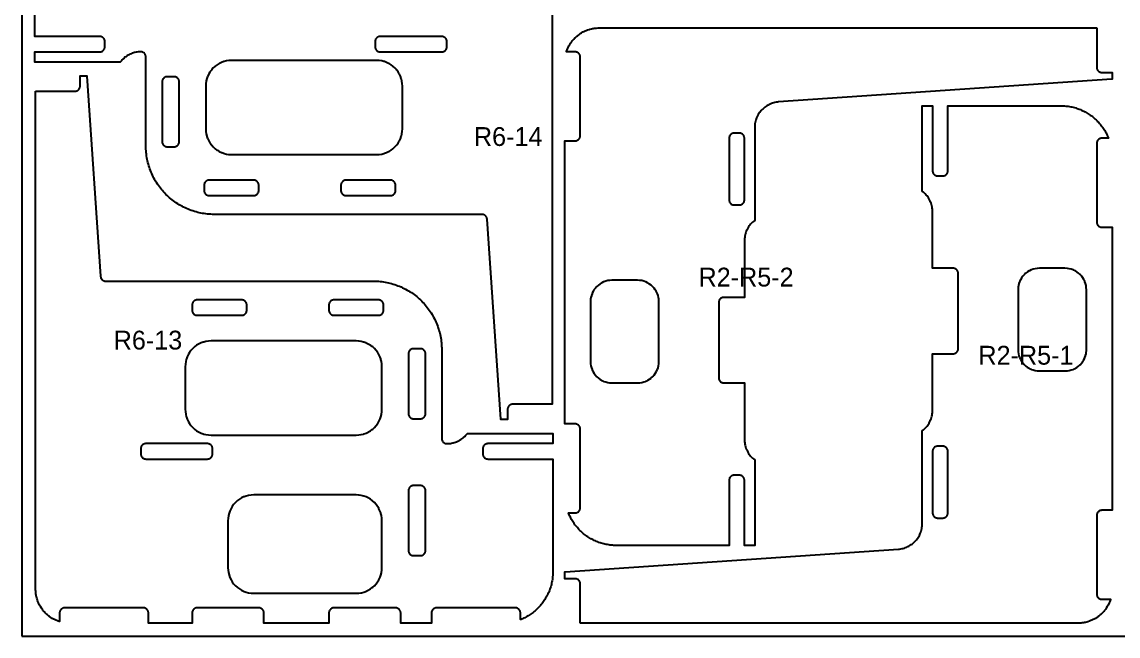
# Model space of a CAD drawing. Header units: millimetres. Extents: x 0 to 59980, y 0 to 1292.
# Drawn here: x 5480 to 6762, y 0 to 718 of the extents above; entities that cross this region are included whole.
import ezdxf

# ---------------------------------------------------------------- set-up
doc = ezdxf.new("R2010")
doc.units = ezdxf.units.MM
for name, color, linetype in [('CUT_IN', 5, 'Continuous'), ('CUT_OUT', 1, 'Continuous'), ('LABEL', 7, 'Continuous'), ('SHEET', 8, 'Continuous')]:
    doc.layers.add(name, color=color, linetype=linetype)

msp = doc.modelspace()

# ---------------------------------------------------------------- linework, layer by layer
at = {"layer": 'CUT_IN'}
for points in [[(5977, 695), (5976.97, 695.59), (5976.94, 695.88), (5976.82, 696.46), (5976.65, 697.02), (5976.42, 697.57), (5976.15, 698.08), (5975.82, 698.57), (5975.64, 698.81), (5975.45, 699.03), (5975.03, 699.45), (5974.81, 699.64), (5974.33, 699.99), (5973.83, 700.29), (5973.3, 700.54), (5972.74, 700.74), (5972.46, 700.82), (5971.88, 700.94), (5971.59, 700.97), (5971, 701), (5899, 701), (5898.41, 700.97), (5898.12, 700.94), (5897.54, 700.82), (5896.98, 700.65), (5896.7, 700.54), (5896.17, 700.29), (5895.92, 700.15), (5895.43, 699.82), (5895.19, 699.64), (5894.97, 699.45), (5894.55, 699.03), (5894.36, 698.81), (5894.01, 698.33), (5893.85, 698.08), (5893.71, 697.83), (5893.46, 697.3), (5893.35, 697.02), (5893.18, 696.46), (5893.06, 695.88), (5893.01, 695.29), (5893, 689), (5893.03, 688.41), (5893.06, 688.12), (5893.18, 687.54), (5893.35, 686.98), (5893.58, 686.43), (5893.85, 685.92), (5894.01, 685.67), (5894.36, 685.19), (5894.55, 684.97), (5894.76, 684.76), (5894.97, 684.55), (5895.19, 684.36), (5895.67, 684.01), (5895.92, 683.85), (5896.43, 683.58), (5896.98, 683.35), (5897.54, 683.18), (5898.12, 683.06), (5898.41, 683.03), (5899, 683), (5971, 683), (5971.59, 683.03), (5971.88, 683.06), (5972.46, 683.18), (5973.02, 683.35), (5973.3, 683.46), (5973.83, 683.71), (5974.33, 684.01), (5974.81, 684.36), (5975.03, 684.55), (5975.45, 684.97), (5975.64, 685.19), (5975.99, 685.67), (5976.15, 685.92), (5976.42, 686.43), (5976.65, 686.98), (5976.82, 687.54), (5976.94, 688.12), (5976.97, 688.41), (5977, 689), (5977, 695)], [(5699.9, 576.59), (5700.23, 576.1), (5701.63, 574.2), (5702.01, 573.75), (5703.79, 571.79), (5705.75, 570.01), (5706.2, 569.63), (5708.1, 568.23), (5708.59, 567.9), (5710.86, 566.55), (5713.25, 565.41), (5713.8, 565.18), (5716.01, 564.39), (5716.58, 564.22), (5719.15, 563.58), (5721.77, 563.19), (5722.35, 563.13), (5725.15, 563), (5894.85, 563), (5897.94, 563.15), (5900.56, 563.53), (5900.85, 563.58), (5903.42, 564.22), (5903.99, 564.39), (5906.48, 565.29), (5908.88, 566.42), (5909.39, 566.69), (5911.66, 568.06), (5913.8, 569.63), (5914.25, 570.01), (5916.21, 571.79), (5917.99, 573.75), (5918.37, 574.2), (5919.94, 576.34), (5921.31, 578.61), (5921.58, 579.12), (5922.71, 581.52), (5923.61, 584.01), (5923.78, 584.58), (5924.42, 587.15), (5924.85, 590.06), (5925, 593.15), (5925, 642.85), (5924.85, 645.94), (5924.47, 648.56), (5924.42, 648.85), (5923.78, 651.42), (5923.61, 651.99), (5922.71, 654.48), (5921.58, 656.88), (5921.31, 657.39), (5919.94, 659.66), (5918.37, 661.8), (5917.99, 662.25), (5916.21, 664.21), (5914.25, 665.99), (5913.8, 666.37), (5911.66, 667.94), (5909.39, 669.31), (5908.88, 669.58), (5906.48, 670.71), (5903.99, 671.61), (5903.42, 671.78), (5900.85, 672.42), (5897.94, 672.85), (5894.85, 673), (5725.15, 673), (5722.06, 672.85), (5719.44, 672.47), (5719.15, 672.42), (5716.58, 671.78), (5716.01, 671.61), (5713.52, 670.71), (5711.12, 669.58), (5710.61, 669.31), (5708.34, 667.94), (5706.2, 666.37), (5705.75, 665.99), (5703.79, 664.21), (5702.01, 662.25), (5701.63, 661.8), (5700.23, 659.9), (5699.9, 659.41), (5698.55, 657.14), (5697.41, 654.75), (5697.18, 654.2), (5696.3, 651.71), (5695.65, 649.14), (5695.53, 648.56), (5695.15, 645.94), (5695, 642.85), (5695, 593.15), (5695.13, 590.35), (5695.19, 589.77), (5695.58, 587.15), (5696.22, 584.58), (5696.39, 584.01), (5697.18, 581.8), (5697.41, 581.25), (5698.55, 578.86), (5699.9, 576.59)], [(5664, 648), (5663.97, 648.59), (5663.94, 648.88), (5663.82, 649.46), (5663.65, 650.02), (5663.42, 650.57), (5663.15, 651.08), (5662.82, 651.57), (5662.64, 651.81), (5662.45, 652.03), (5662.03, 652.45), (5661.81, 652.64), (5661.57, 652.82), (5661.08, 653.15), (5660.57, 653.42), (5660.02, 653.65), (5659.46, 653.82), (5658.88, 653.94), (5658.29, 653.99), (5650, 654), (5649.41, 653.97), (5649.12, 653.94), (5648.54, 653.82), (5647.98, 653.65), (5647.7, 653.54), (5647.17, 653.29), (5646.67, 652.99), (5646.19, 652.64), (5645.97, 652.45), (5645.55, 652.03), (5645.36, 651.81), (5645.01, 651.33), (5644.85, 651.08), (5644.71, 650.83), (5644.46, 650.3), (5644.35, 650.02), (5644.18, 649.46), (5644.06, 648.88), (5644.03, 648.59), (5644, 648), (5644.01, 577.71), (5644.06, 577.12), (5644.18, 576.54), (5644.35, 575.98), (5644.46, 575.7), (5644.71, 575.17), (5644.85, 574.92), (5645.18, 574.43), (5645.36, 574.19), (5645.55, 573.97), (5645.97, 573.55), (5646.19, 573.36), (5646.67, 573.01), (5647.17, 572.71), (5647.7, 572.46), (5647.98, 572.35), (5648.54, 572.18), (5649.12, 572.06), (5649.41, 572.03), (5650, 572), (5658, 572), (5658.59, 572.03), (5658.88, 572.06), (5659.46, 572.18), (5660.02, 572.35), (5660.3, 572.46), (5660.83, 572.71), (5661.33, 573.01), (5661.81, 573.36), (5662.03, 573.55), (5662.45, 573.97), (5662.64, 574.19), (5662.99, 574.67), (5663.15, 574.92), (5663.29, 575.17), (5663.54, 575.7), (5663.65, 575.98), (5663.82, 576.54), (5663.94, 577.12), (5663.97, 577.41), (5664, 578), (5664, 648)], [(6325, 582), (6324.97, 582.59), (6324.94, 582.88), (6324.82, 583.46), (6324.65, 584.02), (6324.42, 584.57), (6324.15, 585.08), (6323.82, 585.57), (6323.64, 585.81), (6323.45, 586.03), (6323.03, 586.45), (6322.81, 586.64), (6322.57, 586.82), (6322.08, 587.15), (6321.57, 587.42), (6321.02, 587.65), (6320.46, 587.82), (6319.88, 587.94), (6319.29, 587.99), (6312.71, 587.99), (6312.12, 587.94), (6311.54, 587.82), (6310.98, 587.65), (6310.7, 587.54), (6310.43, 587.42), (6309.92, 587.15), (6309.43, 586.82), (6309.19, 586.64), (6308.97, 586.45), (6308.55, 586.03), (6308.36, 585.81), (6308.01, 585.33), (6307.85, 585.08), (6307.71, 584.83), (6307.46, 584.3), (6307.35, 584.02), (6307.18, 583.46), (6307.06, 582.88), (6307.03, 582.59), (6307, 582), (6307.01, 509.71), (6307.06, 509.12), (6307.18, 508.54), (6307.35, 507.98), (6307.46, 507.7), (6307.71, 507.17), (6307.85, 506.92), (6308.18, 506.43), (6308.36, 506.19), (6308.55, 505.97), (6308.97, 505.55), (6309.19, 505.36), (6309.67, 505.01), (6310.17, 504.71), (6310.7, 504.46), (6310.98, 504.35), (6311.54, 504.18), (6312.12, 504.06), (6312.41, 504.03), (6313, 504), (6319.29, 504.01), (6319.88, 504.06), (6320.46, 504.18), (6321.02, 504.35), (6321.3, 504.46), (6321.57, 504.58), (6322.08, 504.85), (6322.57, 505.18), (6322.81, 505.36), (6323.03, 505.55), (6323.45, 505.97), (6323.64, 506.19), (6323.99, 506.67), (6324.15, 506.92), (6324.29, 507.17), (6324.54, 507.7), (6324.65, 507.98), (6324.82, 508.54), (6324.94, 509.12), (6324.97, 509.41), (6325, 510), (6325, 582)], [(5751, 515), (5751.59, 515.03), (5751.88, 515.06), (5752.46, 515.18), (5753.02, 515.35), (5753.57, 515.58), (5754.08, 515.85), (5754.57, 516.18), (5754.81, 516.36), (5755.03, 516.55), (5755.45, 516.97), (5755.64, 517.19), (5755.99, 517.67), (5756.29, 518.17), (5756.54, 518.7), (5756.74, 519.26), (5756.82, 519.54), (5756.94, 520.12), (5756.97, 520.41), (5757, 521), (5756.99, 527.29), (5756.94, 527.88), (5756.82, 528.46), (5756.65, 529.02), (5756.54, 529.3), (5756.29, 529.83), (5755.99, 530.33), (5755.64, 530.81), (5755.45, 531.03), (5755.03, 531.45), (5754.81, 531.64), (5754.33, 531.99), (5753.83, 532.29), (5753.3, 532.54), (5753.02, 532.65), (5752.46, 532.82), (5751.88, 532.94), (5751.59, 532.97), (5751, 533), (5699, 533), (5698.41, 532.97), (5698.12, 532.94), (5697.54, 532.82), (5696.98, 532.65), (5696.7, 532.54), (5696.17, 532.29), (5695.92, 532.15), (5695.67, 531.99), (5695.19, 531.64), (5694.97, 531.45), (5694.76, 531.24), (5694.55, 531.03), (5694.36, 530.81), (5694.01, 530.33), (5693.85, 530.08), (5693.71, 529.83), (5693.46, 529.3), (5693.35, 529.02), (5693.18, 528.46), (5693.06, 527.88), (5693.03, 527.59), (5693, 527), (5693, 521), (5693.03, 520.41), (5693.06, 520.12), (5693.18, 519.54), (5693.35, 518.98), (5693.46, 518.7), (5693.71, 518.17), (5694.01, 517.67), (5694.36, 517.19), (5694.55, 516.97), (5694.97, 516.55), (5695.19, 516.36), (5695.67, 516.01), (5696.17, 515.71), (5696.7, 515.46), (5696.98, 515.35), (5697.54, 515.18), (5698.12, 515.06), (5698.41, 515.03), (5699, 515), (5751, 515)], [(5911, 515), (5911.59, 515.03), (5911.88, 515.06), (5912.46, 515.18), (5913.02, 515.35), (5913.57, 515.58), (5914.08, 515.85), (5914.57, 516.18), (5914.81, 516.36), (5915.03, 516.55), (5915.45, 516.97), (5915.64, 517.19), (5915.99, 517.67), (5916.29, 518.17), (5916.54, 518.7), (5916.74, 519.26), (5916.82, 519.54), (5916.94, 520.12), (5916.97, 520.41), (5917, 521), (5916.99, 527.29), (5916.94, 527.88), (5916.82, 528.46), (5916.65, 529.02), (5916.54, 529.3), (5916.29, 529.83), (5915.99, 530.33), (5915.64, 530.81), (5915.45, 531.03), (5915.03, 531.45), (5914.81, 531.64), (5914.33, 531.99), (5913.83, 532.29), (5913.3, 532.54), (5913.02, 532.65), (5912.46, 532.82), (5911.88, 532.94), (5911.59, 532.97), (5911, 533), (5859, 533), (5858.41, 532.97), (5858.12, 532.94), (5857.54, 532.82), (5856.98, 532.65), (5856.7, 532.54), (5856.17, 532.29), (5855.92, 532.15), (5855.67, 531.99), (5855.19, 531.64), (5854.97, 531.45), (5854.76, 531.24), (5854.55, 531.03), (5854.36, 530.81), (5854.01, 530.33), (5853.85, 530.08), (5853.71, 529.83), (5853.46, 529.3), (5853.35, 529.02), (5853.18, 528.46), (5853.06, 527.88), (5853.03, 527.59), (5853, 527), (5853, 521), (5853.03, 520.41), (5853.06, 520.12), (5853.18, 519.54), (5853.35, 518.98), (5853.46, 518.7), (5853.71, 518.17), (5854.01, 517.67), (5854.36, 517.19), (5854.55, 516.97), (5854.97, 516.55), (5855.19, 516.36), (5855.67, 516.01), (5856.17, 515.71), (5856.7, 515.46), (5856.98, 515.35), (5857.54, 515.18), (5858.12, 515.06), (5858.41, 515.03), (5859, 515), (5911, 515)], [(6658.48, 427.17), (6657.96, 426.9), (6656.11, 425.78), (6654.14, 424.32), (6653.92, 424.13), (6652.54, 422.88), (6652.33, 422.67), (6652.12, 422.46), (6650.87, 421.08), (6650.68, 420.86), (6649.22, 418.89), (6648.1, 417.04), (6647.96, 416.78), (6647.03, 414.83), (6646.8, 414.29), (6646.08, 412.26), (6646, 411.97), (6645.49, 409.88), (6645.16, 407.74), (6645.11, 407.16), (6645, 404.85), (6645, 335.15), (6645.13, 332.55), (6645.16, 332.26), (6645.49, 330.12), (6646.08, 327.74), (6646.8, 325.71), (6647.03, 325.17), (6647.83, 323.48), (6648.1, 322.96), (6649.22, 321.11), (6650.5, 319.38), (6650.68, 319.14), (6650.87, 318.92), (6652.12, 317.54), (6652.54, 317.12), (6654.14, 315.68), (6655.87, 314.39), (6656.36, 314.06), (6657.96, 313.1), (6658.22, 312.96), (6660.17, 312.03), (6660.71, 311.8), (6662.74, 311.08), (6665.12, 310.49), (6667.26, 310.16), (6667.55, 310.13), (6670.15, 310), (6700.15, 310.01), (6702.45, 310.13), (6702.74, 310.16), (6704.88, 310.49), (6707.26, 311.08), (6709.29, 311.8), (6709.83, 312.03), (6711.78, 312.96), (6712.04, 313.1), (6713.64, 314.06), (6714.13, 314.39), (6715.86, 315.68), (6717.46, 317.12), (6717.88, 317.54), (6719.32, 319.14), (6720.61, 320.87), (6720.94, 321.36), (6721.9, 322.96), (6722.04, 323.22), (6722.97, 325.17), (6723.2, 325.71), (6723.92, 327.74), (6724, 328.03), (6724.51, 330.12), (6724.84, 332.26), (6724.89, 332.84), (6725, 335.15), (6725, 404.85), (6724.87, 407.45), (6724.84, 407.74), (6724.51, 409.88), (6723.92, 412.26), (6723.2, 414.29), (6722.97, 414.83), (6722.17, 416.52), (6721.9, 417.04), (6720.78, 418.89), (6719.5, 420.62), (6719.32, 420.86), (6719.13, 421.08), (6717.88, 422.46), (6717.46, 422.88), (6715.86, 424.32), (6714.13, 425.61), (6713.64, 425.94), (6712.04, 426.9), (6711.78, 427.04), (6709.83, 427.97), (6709.29, 428.2), (6707.26, 428.92), (6704.88, 429.51), (6702.74, 429.84), (6702.45, 429.87), (6699.85, 430), (6670.15, 430), (6667.84, 429.89), (6667.26, 429.84), (6665.12, 429.51), (6662.74, 428.92), (6660.71, 428.2), (6660.44, 428.09), (6658.48, 427.17)], [(6211.52, 298.83), (6212.04, 299.1), (6213.89, 300.22), (6215.86, 301.68), (6216.08, 301.87), (6217.46, 303.12), (6217.67, 303.33), (6217.88, 303.54), (6219.13, 304.92), (6219.32, 305.14), (6220.78, 307.11), (6221.9, 308.96), (6222.04, 309.22), (6222.97, 311.17), (6223.2, 311.71), (6223.92, 313.74), (6224, 314.03), (6224.51, 316.12), (6224.84, 318.26), (6224.89, 318.84), (6225, 321.15), (6225, 390.85), (6224.87, 393.45), (6224.84, 393.74), (6224.51, 395.88), (6223.92, 398.26), (6223.2, 400.29), (6222.97, 400.83), (6222.17, 402.52), (6221.9, 403.04), (6220.78, 404.89), (6219.5, 406.62), (6219.32, 406.86), (6219.13, 407.08), (6217.88, 408.46), (6217.46, 408.88), (6215.86, 410.32), (6214.13, 411.61), (6213.64, 411.94), (6212.04, 412.9), (6211.78, 413.04), (6209.83, 413.97), (6209.29, 414.2), (6207.26, 414.92), (6204.88, 415.51), (6202.74, 415.84), (6202.45, 415.87), (6199.85, 416), (6169.85, 415.99), (6167.55, 415.87), (6167.26, 415.84), (6165.12, 415.51), (6162.74, 414.92), (6160.71, 414.2), (6160.17, 413.97), (6158.22, 413.04), (6157.96, 412.9), (6156.36, 411.94), (6155.87, 411.61), (6154.14, 410.32), (6152.54, 408.88), (6152.12, 408.46), (6150.68, 406.86), (6149.39, 405.13), (6149.06, 404.64), (6148.1, 403.04), (6147.96, 402.78), (6147.03, 400.83), (6146.8, 400.29), (6146.08, 398.26), (6146, 397.97), (6145.49, 395.88), (6145.16, 393.74), (6145.11, 393.16), (6145, 390.85), (6145, 321.15), (6145.13, 318.55), (6145.16, 318.26), (6145.49, 316.12), (6146.08, 313.74), (6146.8, 311.71), (6147.03, 311.17), (6147.83, 309.48), (6148.1, 308.96), (6149.22, 307.11), (6150.5, 305.38), (6150.68, 305.14), (6150.87, 304.92), (6152.12, 303.54), (6152.54, 303.12), (6154.14, 301.68), (6155.87, 300.39), (6156.36, 300.06), (6157.96, 299.1), (6158.22, 298.96), (6160.17, 298.03), (6160.71, 297.8), (6162.74, 297.08), (6165.12, 296.49), (6167.26, 296.16), (6167.55, 296.13), (6170.15, 296), (6199.85, 296), (6202.16, 296.11), (6202.74, 296.16), (6204.88, 296.49), (6207.26, 297.08), (6209.29, 297.8), (6209.56, 297.91), (6211.52, 298.83)], [(5685, 393), (5684.41, 392.97), (5684.12, 392.94), (5683.54, 392.82), (5682.98, 392.65), (5682.43, 392.42), (5681.92, 392.15), (5681.43, 391.82), (5681.19, 391.64), (5680.97, 391.45), (5680.55, 391.03), (5680.36, 390.81), (5680.01, 390.33), (5679.71, 389.83), (5679.46, 389.3), (5679.26, 388.74), (5679.18, 388.46), (5679.06, 387.88), (5679.03, 387.59), (5679, 387), (5679.01, 380.71), (5679.06, 380.12), (5679.18, 379.54), (5679.35, 378.98), (5679.46, 378.7), (5679.71, 378.17), (5680.01, 377.67), (5680.36, 377.19), (5680.55, 376.97), (5680.97, 376.55), (5681.19, 376.36), (5681.67, 376.01), (5682.17, 375.71), (5682.7, 375.46), (5682.98, 375.35), (5683.54, 375.18), (5684.12, 375.06), (5684.41, 375.03), (5685, 375), (5737, 375), (5737.59, 375.03), (5737.88, 375.06), (5738.46, 375.18), (5739.02, 375.35), (5739.3, 375.46), (5739.83, 375.71), (5740.08, 375.85), (5740.33, 376.01), (5740.81, 376.36), (5741.03, 376.55), (5741.24, 376.76), (5741.45, 376.97), (5741.64, 377.19), (5741.99, 377.67), (5742.15, 377.92), (5742.29, 378.17), (5742.54, 378.7), (5742.65, 378.98), (5742.82, 379.54), (5742.94, 380.12), (5742.97, 380.41), (5743, 381), (5743, 387), (5742.97, 387.59), (5742.94, 387.88), (5742.82, 388.46), (5742.65, 389.02), (5742.54, 389.3), (5742.29, 389.83), (5741.99, 390.33), (5741.64, 390.81), (5741.45, 391.03), (5741.03, 391.45), (5740.81, 391.64), (5740.33, 391.99), (5739.83, 392.29), (5739.3, 392.54), (5739.02, 392.65), (5738.46, 392.82), (5737.88, 392.94), (5737.59, 392.97), (5737, 393), (5685, 393)], [(5845, 393), (5844.41, 392.97), (5844.12, 392.94), (5843.54, 392.82), (5842.98, 392.65), (5842.43, 392.42), (5841.92, 392.15), (5841.43, 391.82), (5841.19, 391.64), (5840.97, 391.45), (5840.55, 391.03), (5840.36, 390.81), (5840.01, 390.33), (5839.71, 389.83), (5839.46, 389.3), (5839.26, 388.74), (5839.18, 388.46), (5839.06, 387.88), (5839.03, 387.59), (5839, 387), (5839.01, 380.71), (5839.06, 380.12), (5839.18, 379.54), (5839.35, 378.98), (5839.46, 378.7), (5839.71, 378.17), (5840.01, 377.67), (5840.36, 377.19), (5840.55, 376.97), (5840.97, 376.55), (5841.19, 376.36), (5841.67, 376.01), (5842.17, 375.71), (5842.7, 375.46), (5842.98, 375.35), (5843.54, 375.18), (5844.12, 375.06), (5844.41, 375.03), (5845, 375), (5897, 375), (5897.59, 375.03), (5897.88, 375.06), (5898.46, 375.18), (5899.02, 375.35), (5899.3, 375.46), (5899.83, 375.71), (5900.08, 375.85), (5900.33, 376.01), (5900.81, 376.36), (5901.03, 376.55), (5901.24, 376.76), (5901.45, 376.97), (5901.64, 377.19), (5901.99, 377.67), (5902.15, 377.92), (5902.29, 378.17), (5902.54, 378.7), (5902.65, 378.98), (5902.82, 379.54), (5902.94, 380.12), (5902.97, 380.41), (5903, 381), (5903, 387), (5902.97, 387.59), (5902.94, 387.88), (5902.82, 388.46), (5902.65, 389.02), (5902.54, 389.3), (5902.29, 389.83), (5901.99, 390.33), (5901.64, 390.81), (5901.45, 391.03), (5901.03, 391.45), (5900.81, 391.64), (5900.33, 391.99), (5899.83, 392.29), (5899.3, 392.54), (5899.02, 392.65), (5898.46, 392.82), (5897.88, 392.94), (5897.59, 392.97), (5897, 393), (5845, 393)], [(5896.1, 331.41), (5895.77, 331.9), (5894.37, 333.8), (5893.99, 334.25), (5892.21, 336.21), (5890.25, 337.99), (5889.8, 338.37), (5887.9, 339.77), (5887.41, 340.1), (5885.14, 341.45), (5882.75, 342.59), (5882.2, 342.82), (5879.99, 343.61), (5879.42, 343.78), (5876.85, 344.42), (5874.23, 344.81), (5873.65, 344.87), (5870.85, 345), (5701.15, 345), (5698.06, 344.85), (5695.44, 344.47), (5695.15, 344.42), (5692.58, 343.78), (5692.01, 343.61), (5689.52, 342.71), (5687.12, 341.58), (5686.61, 341.31), (5684.34, 339.94), (5682.2, 338.37), (5681.75, 337.99), (5679.79, 336.21), (5678.01, 334.25), (5677.63, 333.8), (5676.06, 331.66), (5674.69, 329.39), (5674.42, 328.88), (5673.29, 326.48), (5672.39, 323.99), (5672.22, 323.42), (5671.58, 320.85), (5671.15, 317.94), (5671, 314.85), (5671, 265.15), (5671.15, 262.06), (5671.53, 259.44), (5671.58, 259.15), (5672.22, 256.58), (5672.39, 256.01), (5673.29, 253.52), (5674.42, 251.12), (5674.69, 250.61), (5676.06, 248.34), (5677.63, 246.2), (5678.01, 245.75), (5679.79, 243.79), (5681.75, 242.01), (5682.2, 241.63), (5684.34, 240.06), (5686.61, 238.69), (5687.12, 238.42), (5689.52, 237.29), (5692.01, 236.39), (5692.58, 236.22), (5695.15, 235.58), (5698.06, 235.15), (5701.15, 235), (5870.85, 235), (5873.94, 235.15), (5876.56, 235.53), (5876.85, 235.58), (5879.42, 236.22), (5879.99, 236.39), (5882.48, 237.29), (5884.88, 238.42), (5885.39, 238.69), (5887.66, 240.06), (5889.8, 241.63), (5890.25, 242.01), (5892.21, 243.79), (5893.99, 245.75), (5894.37, 246.2), (5895.77, 248.1), (5896.1, 248.59), (5897.45, 250.86), (5898.59, 253.25), (5898.82, 253.8), (5899.7, 256.29), (5900.35, 258.86), (5900.47, 259.44), (5900.85, 262.06), (5901, 265.15), (5901, 314.85), (5900.87, 317.65), (5900.81, 318.23), (5900.42, 320.85), (5899.78, 323.42), (5899.61, 323.99), (5898.82, 326.2), (5898.59, 326.75), (5897.45, 329.14), (5896.1, 331.41)], [(5932, 260), (5932.03, 259.41), (5932.06, 259.12), (5932.18, 258.54), (5932.35, 257.98), (5932.58, 257.43), (5932.85, 256.92), (5933.18, 256.43), (5933.36, 256.19), (5933.55, 255.97), (5933.97, 255.55), (5934.19, 255.36), (5934.43, 255.18), (5934.92, 254.85), (5935.43, 254.58), (5935.98, 254.35), (5936.54, 254.18), (5937.12, 254.06), (5937.71, 254.01), (5946, 254), (5946.59, 254.03), (5946.88, 254.06), (5947.46, 254.18), (5948.02, 254.35), (5948.3, 254.46), (5948.83, 254.71), (5949.33, 255.01), (5949.81, 255.36), (5950.03, 255.55), (5950.45, 255.97), (5950.64, 256.19), (5950.99, 256.67), (5951.15, 256.92), (5951.29, 257.17), (5951.54, 257.7), (5951.65, 257.98), (5951.82, 258.54), (5951.94, 259.12), (5951.97, 259.41), (5952, 260), (5951.99, 330.29), (5951.94, 330.88), (5951.82, 331.46), (5951.65, 332.02), (5951.54, 332.3), (5951.29, 332.83), (5951.15, 333.08), (5950.82, 333.57), (5950.64, 333.81), (5950.45, 334.03), (5950.03, 334.45), (5949.81, 334.64), (5949.33, 334.99), (5948.83, 335.29), (5948.3, 335.54), (5948.02, 335.65), (5947.46, 335.82), (5946.88, 335.94), (5946.59, 335.97), (5946, 336), (5938, 336), (5937.41, 335.97), (5937.12, 335.94), (5936.54, 335.82), (5935.98, 335.65), (5935.7, 335.54), (5935.17, 335.29), (5934.67, 334.99), (5934.19, 334.64), (5933.97, 334.45), (5933.55, 334.03), (5933.36, 333.81), (5933.01, 333.33), (5932.85, 333.08), (5932.71, 332.83), (5932.46, 332.3), (5932.35, 332.02), (5932.18, 331.46), (5932.06, 330.88), (5932.03, 330.59), (5932, 330), (5932, 260)], [(5619, 213), (5619.03, 212.41), (5619.06, 212.12), (5619.18, 211.54), (5619.35, 210.98), (5619.58, 210.43), (5619.85, 209.92), (5620.18, 209.43), (5620.36, 209.19), (5620.55, 208.97), (5620.97, 208.55), (5621.19, 208.36), (5621.67, 208.01), (5622.17, 207.71), (5622.7, 207.46), (5623.26, 207.26), (5623.54, 207.18), (5624.12, 207.06), (5624.41, 207.03), (5625, 207), (5697, 207), (5697.59, 207.03), (5697.88, 207.06), (5698.46, 207.18), (5699.02, 207.35), (5699.3, 207.46), (5699.83, 207.71), (5700.08, 207.85), (5700.57, 208.18), (5700.81, 208.36), (5701.03, 208.55), (5701.45, 208.97), (5701.64, 209.19), (5701.99, 209.67), (5702.15, 209.92), (5702.29, 210.17), (5702.54, 210.7), (5702.65, 210.98), (5702.82, 211.54), (5702.94, 212.12), (5702.99, 212.71), (5703, 219), (5702.97, 219.59), (5702.94, 219.88), (5702.82, 220.46), (5702.65, 221.02), (5702.42, 221.57), (5702.15, 222.08), (5701.99, 222.33), (5701.64, 222.81), (5701.45, 223.03), (5701.24, 223.24), (5701.03, 223.45), (5700.81, 223.64), (5700.33, 223.99), (5700.08, 224.15), (5699.57, 224.42), (5699.02, 224.65), (5698.46, 224.82), (5697.88, 224.94), (5697.59, 224.97), (5697, 225), (5625, 225), (5624.41, 224.97), (5624.12, 224.94), (5623.54, 224.82), (5622.98, 224.65), (5622.7, 224.54), (5622.17, 224.29), (5621.67, 223.99), (5621.19, 223.64), (5620.97, 223.45), (5620.55, 223.03), (5620.36, 222.81), (5620.01, 222.33), (5619.85, 222.08), (5619.58, 221.57), (5619.35, 221.02), (5619.18, 220.46), (5619.06, 219.88), (5619.03, 219.59), (5619, 219), (5619, 213)], [(6545, 144), (6545.03, 143.41), (6545.06, 143.12), (6545.18, 142.54), (6545.35, 141.98), (6545.58, 141.43), (6545.85, 140.92), (6546.18, 140.43), (6546.36, 140.19), (6546.55, 139.97), (6546.97, 139.55), (6547.19, 139.36), (6547.43, 139.18), (6547.92, 138.85), (6548.43, 138.58), (6548.98, 138.35), (6549.54, 138.18), (6550.12, 138.06), (6550.71, 138.01), (6557.29, 138.01), (6557.88, 138.06), (6558.46, 138.18), (6559.02, 138.35), (6559.3, 138.46), (6559.57, 138.58), (6560.08, 138.85), (6560.57, 139.18), (6560.81, 139.36), (6561.03, 139.55), (6561.45, 139.97), (6561.64, 140.19), (6561.99, 140.67), (6562.15, 140.92), (6562.29, 141.17), (6562.54, 141.7), (6562.65, 141.98), (6562.82, 142.54), (6562.94, 143.12), (6562.97, 143.41), (6563, 144), (6562.99, 216.29), (6562.94, 216.88), (6562.82, 217.46), (6562.65, 218.02), (6562.54, 218.3), (6562.29, 218.83), (6562.15, 219.08), (6561.82, 219.57), (6561.64, 219.81), (6561.45, 220.03), (6561.03, 220.45), (6560.81, 220.64), (6560.33, 220.99), (6559.83, 221.29), (6559.3, 221.54), (6559.02, 221.65), (6558.46, 221.82), (6557.88, 221.94), (6557.59, 221.97), (6557, 222), (6550.71, 221.99), (6550.12, 221.94), (6549.54, 221.82), (6548.98, 221.65), (6548.7, 221.54), (6548.43, 221.42), (6547.92, 221.15), (6547.43, 220.82), (6547.19, 220.64), (6546.97, 220.45), (6546.55, 220.03), (6546.36, 219.81), (6546.01, 219.33), (6545.85, 219.08), (6545.71, 218.83), (6545.46, 218.3), (6545.35, 218.02), (6545.18, 217.46), (6545.06, 216.88), (6545.03, 216.59), (6545, 216), (6545, 144)], [(5938, 176), (5937.41, 175.97), (5937.12, 175.94), (5936.54, 175.82), (5935.98, 175.65), (5935.43, 175.42), (5934.92, 175.15), (5934.43, 174.82), (5934.19, 174.64), (5933.97, 174.45), (5933.55, 174.03), (5933.36, 173.81), (5933.01, 173.33), (5932.71, 172.83), (5932.46, 172.3), (5932.26, 171.74), (5932.18, 171.46), (5932.06, 170.88), (5932.03, 170.59), (5932, 170), (5932, 100), (5932.03, 99.41), (5932.06, 99.12), (5932.18, 98.54), (5932.35, 97.98), (5932.46, 97.7), (5932.71, 97.17), (5932.85, 96.92), (5933.01, 96.67), (5933.36, 96.19), (5933.55, 95.97), (5933.97, 95.55), (5934.19, 95.36), (5934.67, 95.01), (5935.17, 94.71), (5935.7, 94.46), (5935.98, 94.35), (5936.54, 94.18), (5937.12, 94.06), (5937.41, 94.03), (5938, 94), (5946, 94), (5946.59, 94.03), (5946.88, 94.06), (5947.46, 94.18), (5948.02, 94.35), (5948.3, 94.46), (5948.83, 94.71), (5949.33, 95.01), (5949.81, 95.36), (5950.03, 95.55), (5950.45, 95.97), (5950.64, 96.19), (5950.82, 96.43), (5951.15, 96.92), (5951.29, 97.17), (5951.54, 97.7), (5951.65, 97.98), (5951.82, 98.54), (5951.94, 99.12), (5951.99, 99.71), (5952, 170), (5951.97, 170.59), (5951.94, 170.88), (5951.82, 171.46), (5951.65, 172.02), (5951.54, 172.3), (5951.29, 172.83), (5951.15, 173.08), (5950.99, 173.33), (5950.64, 173.81), (5950.45, 174.03), (5950.03, 174.45), (5949.81, 174.64), (5949.33, 174.99), (5948.83, 175.29), (5948.3, 175.54), (5948.02, 175.65), (5947.46, 175.82), (5946.88, 175.94), (5946.29, 175.99), (5938, 176)], [(5894.37, 153.8), (5893.99, 154.25), (5892.21, 156.21), (5890.03, 158.18), (5889.8, 158.37), (5887.66, 159.94), (5885.14, 161.45), (5882.48, 162.71), (5879.71, 163.7), (5876.85, 164.42), (5874.23, 164.81), (5873.65, 164.87), (5870.85, 165), (5751.15, 165), (5748.06, 164.85), (5745.44, 164.47), (5744.86, 164.35), (5742.29, 163.7), (5739.8, 162.82), (5739.25, 162.59), (5736.86, 161.45), (5734.34, 159.94), (5732.2, 158.37), (5731.75, 157.99), (5729.79, 156.21), (5728.01, 154.25), (5727.63, 153.8), (5726.06, 151.66), (5724.55, 149.14), (5723.41, 146.75), (5723.18, 146.2), (5722.3, 143.71), (5721.65, 141.14), (5721.53, 140.56), (5721.15, 137.94), (5721, 134.85), (5721.01, 79.85), (5721.15, 77.06), (5721.53, 74.44), (5721.58, 74.15), (5722.22, 71.58), (5722.39, 71.01), (5723.29, 68.52), (5724.55, 65.86), (5726.06, 63.34), (5727.63, 61.2), (5728.01, 60.75), (5729.79, 58.79), (5731.75, 57.01), (5732.2, 56.63), (5734.34, 55.06), (5736.86, 53.55), (5739.25, 52.41), (5739.8, 52.18), (5742.29, 51.3), (5744.86, 50.65), (5745.44, 50.53), (5748.06, 50.15), (5751.15, 50), (5870.85, 50), (5873.94, 50.15), (5876.56, 50.53), (5877.14, 50.65), (5879.71, 51.3), (5882.2, 52.18), (5882.75, 52.41), (5885.14, 53.55), (5887.66, 55.06), (5889.8, 56.63), (5890.25, 57.01), (5892.21, 58.79), (5893.99, 60.75), (5894.37, 61.2), (5895.94, 63.34), (5897.45, 65.86), (5898.59, 68.25), (5898.82, 68.8), (5899.7, 71.29), (5900.35, 73.86), (5900.47, 74.44), (5900.85, 77.06), (5901, 80.15), (5901, 134.85), (5900.85, 137.94), (5900.42, 140.85), (5899.78, 143.42), (5899.61, 143.99), (5898.71, 146.48), (5897.58, 148.88), (5897.31, 149.39), (5895.94, 151.66), (5894.37, 153.8)]]:
    msp.add_lwpolyline(points, close=True, dxfattribs=at)
at = {"layer": 'CUT_OUT'}
msp.add_lwpolyline([(6099.99, 854.02), (6100, 271), (6100, 271), (6054, 271), (6053.41, 270.97), (6053.12, 270.94), (6052.54, 270.82), (6052.26, 270.74), (6051.7, 270.54), (6051.43, 270.42), (6050.92, 270.15), (6050.67, 269.99), (6050.19, 269.64), (6049.97, 269.45), (6049.55, 269.03), (6049.36, 268.81), (6049.01, 268.33), (6048.71, 267.83), (6048.58, 267.57), (6048.35, 267.02), (6048.18, 266.46), (6048.06, 265.88), (6048.03, 265.59), (6048, 265), (6048, 253), (6040.01, 253.01), (6039.97, 253.4), (6024.02, 487.41), (6023.95, 487.99), (6023.83, 488.55), (6023.65, 489.11), (6023.54, 489.38), (6023.42, 489.64), (6023.14, 490.15), (6022.81, 490.63), (6022.44, 491.08), (6021.8, 491.67), (6021.57, 491.85), (6021.33, 492.01), (6021.08, 492.17), (6020.57, 492.44), (6020.03, 492.66), (6019.75, 492.75), (6019.19, 492.89), (6018.9, 492.94), (6018.03, 493), (5704.98, 493), (5703.07, 493.02), (5701.04, 493.1), (5699.15, 493.21), (5697.2, 493.38), (5695.24, 493.6), (5693.3, 493.86), (5691.29, 494.18), (5689.36, 494.54), (5687.44, 494.95), (5685.6, 495.39), (5683.7, 495.89), (5681.81, 496.43), (5679.87, 497.05), (5678.08, 497.66), (5676.17, 498.37), (5674.35, 499.1), (5672.61, 499.85), (5670.76, 500.7), (5669, 501.56), (5667.26, 502.46), (5665.54, 503.41), (5663.9, 504.36), (5662.23, 505.39), (5660.52, 506.5), (5658.91, 507.61), (5657.37, 508.72), (5655.81, 509.91), (5654.22, 511.18), (5652.77, 512.4), (5651.3, 513.7), (5649.86, 515.04), (5648.46, 516.41), (5647.04, 517.86), (5645.7, 519.3), (5644.4, 520.77), (5643.18, 522.22), (5641.91, 523.81), (5640.72, 525.37), (5639.61, 526.91), (5638.5, 528.52), (5637.39, 530.23), (5636.36, 531.9), (5635.41, 533.54), (5634.46, 535.26), (5633.56, 537), (5632.7, 538.76), (5631.85, 540.61), (5631.1, 542.35), (5630.37, 544.17), (5629.66, 546.08), (5629.05, 547.87), (5628.43, 549.81), (5627.89, 551.7), (5627.39, 553.6), (5626.95, 555.44), (5626.54, 557.36), (5626.18, 559.29), (5625.86, 561.3), (5625.6, 563.24), (5625.38, 565.2), (5625.21, 567.15), (5625.1, 569.04), (5625.02, 571.07), (5625, 572.98), (5625, 677), (5624.97, 677.6), (5624.88, 678.19), (5624.73, 678.77), (5624.53, 679.33), (5624.27, 679.87), (5623.96, 680.38), (5623.6, 680.85), (5623.4, 681.08), (5623.19, 681.29), (5622.74, 681.69), (5622.51, 681.87), (5622.26, 682.04), (5621.74, 682.34), (5621.47, 682.47), (5620.92, 682.68), (5620.34, 682.85), (5620.05, 682.91), (5619.75, 682.95), (5619.16, 683), (5617.42, 682.96), (5615.99, 682.85), (5614.57, 682.67), (5613.44, 682.48), (5612.03, 682.18), (5611.76, 682.11), (5610.37, 681.73), (5609.01, 681.29), (5607.67, 680.78), (5606.36, 680.2), (5605.07, 679.57), (5604.07, 679.02), (5602.84, 678.27), (5602.6, 678.12), (5601.42, 677.31), (5600.5, 676.62), (5599.39, 675.71), (5598.12, 674.55), (5597.12, 673.52), (5596.35, 672.67), (5594.99, 671.01), (5495.01, 671.01), (5495, 683), (5571.29, 683.01), (5571.88, 683.06), (5572.46, 683.18), (5573.02, 683.35), (5573.3, 683.46), (5573.57, 683.58), (5574.08, 683.85), (5574.57, 684.18), (5574.81, 684.36), (5575.03, 684.55), (5575.45, 684.97), (5575.64, 685.19), (5575.99, 685.67), (5576.29, 686.17), (5576.54, 686.7), (5576.74, 687.26), (5576.82, 687.54), (5576.94, 688.12), (5576.97, 688.41), (5577, 689), (5576.99, 695.29), (5576.94, 695.88), (5576.82, 696.46), (5576.65, 697.02), (5576.54, 697.3), (5576.42, 697.57), (5576.15, 698.08), (5575.82, 698.57), (5575.64, 698.81), (5575.45, 699.03), (5575.03, 699.45), (5574.81, 699.64), (5574.33, 699.99), (5574.08, 700.15), (5573.83, 700.29), (5573.3, 700.54), (5573.02, 700.65), (5572.46, 700.82), (5571.88, 700.94), (5571.59, 700.97), (5571, 701), (5495, 701), (5495, 833.02)], dxfattribs=at)
for points in [[(6737, 711), (6737, 665), (6737.03, 664.41), (6737.06, 664.12), (6737.18, 663.54), (6737.26, 663.26), (6737.46, 662.7), (6737.58, 662.43), (6737.85, 661.92), (6738.01, 661.67), (6738.36, 661.19), (6738.55, 660.97), (6738.97, 660.55), (6739.19, 660.36), (6739.67, 660.01), (6740.17, 659.71), (6740.43, 659.58), (6740.98, 659.35), (6741.54, 659.18), (6742.12, 659.06), (6742.41, 659.03), (6743, 659), (6755, 659), (6754.99, 651.01), (6754.6, 650.97), (6364.89, 624.4), (6363.66, 624.29), (6362.22, 624.09), (6360.5, 623.76), (6359.37, 623.49), (6357.97, 623.08), (6356.6, 622.61), (6354.98, 621.96), (6353.92, 621.47), (6352.63, 620.81), (6351.37, 620.08), (6349.91, 619.13), (6348.97, 618.45), (6347.6, 617.36), (6346.73, 616.59), (6345.68, 615.58), (6344.49, 614.31), (6343.74, 613.42), (6342.85, 612.27), (6342.68, 612.03), (6341.86, 610.84), (6341.09, 609.6), (6340.39, 608.33), (6339.87, 607.28), (6339.29, 605.95), (6338.76, 604.6), (6338.22, 602.94), (6337.92, 601.82), (6337.59, 600.4), (6337.34, 598.97), (6337.13, 597.23), (6337.03, 595.78), (6337, 594.55), (6336.99, 486.01), (6335.55, 484.84), (6334.48, 483.88), (6333.45, 482.88), (6332.29, 481.61), (6331.38, 480.5), (6330.69, 479.58), (6329.88, 478.4), (6328.98, 476.93), (6328.43, 475.93), (6327.68, 474.38), (6327.22, 473.33), (6326.71, 471.99), (6326.27, 470.63), (6325.82, 468.97), (6325.52, 467.56), (6325.29, 466.15), (6325.15, 465.01), (6325.04, 463.58), (6325, 462.08), (6325, 396), (6301, 396), (6300.41, 395.97), (6300.12, 395.94), (6299.54, 395.82), (6298.98, 395.65), (6298.43, 395.42), (6297.92, 395.15), (6297.67, 394.99), (6297.19, 394.64), (6296.97, 394.45), (6296.76, 394.24), (6296.55, 394.03), (6296.36, 393.81), (6296.01, 393.33), (6295.85, 393.08), (6295.58, 392.57), (6295.35, 392.02), (6295.18, 391.46), (6295.06, 390.88), (6295.03, 390.59), (6295, 390), (6295, 302), (6295.03, 301.41), (6295.06, 301.12), (6295.18, 300.54), (6295.26, 300.26), (6295.46, 299.7), (6295.71, 299.17), (6295.85, 298.92), (6296.01, 298.67), (6296.36, 298.19), (6296.55, 297.97), (6296.97, 297.55), (6297.19, 297.36), (6297.67, 297.01), (6297.92, 296.85), (6298.43, 296.58), (6298.98, 296.35), (6299.26, 296.26), (6299.54, 296.18), (6300.12, 296.06), (6300.41, 296.03), (6301, 296), (6325, 296), (6325, 229.92), (6325.04, 228.42), (6325.15, 226.99), (6325.29, 225.85), (6325.52, 224.44), (6325.82, 223.03), (6326.27, 221.37), (6326.71, 220.01), (6327.22, 218.67), (6327.68, 217.62), (6328.43, 216.07), (6328.98, 215.07), (6329.88, 213.6), (6330.69, 212.42), (6331.38, 211.5), (6332.29, 210.39), (6333.45, 209.12), (6334.48, 208.12), (6335.55, 207.16), (6336.99, 205.99), (6336.99, 106.01), (6325, 106), (6324.99, 182.29), (6324.94, 182.88), (6324.82, 183.46), (6324.65, 184.02), (6324.54, 184.3), (6324.42, 184.57), (6324.15, 185.08), (6323.82, 185.57), (6323.64, 185.81), (6323.45, 186.03), (6323.03, 186.45), (6322.81, 186.64), (6322.33, 186.99), (6321.83, 187.29), (6321.3, 187.54), (6320.74, 187.74), (6320.46, 187.82), (6319.88, 187.94), (6319.59, 187.97), (6319, 188), (6312.71, 187.99), (6312.12, 187.94), (6311.54, 187.82), (6310.98, 187.65), (6310.7, 187.54), (6310.43, 187.42), (6309.92, 187.15), (6309.43, 186.82), (6309.19, 186.64), (6308.97, 186.45), (6308.55, 186.03), (6308.36, 185.81), (6308.01, 185.33), (6307.85, 185.08), (6307.71, 184.83), (6307.46, 184.3), (6307.35, 184.02), (6307.18, 183.46), (6307.06, 182.88), (6307.03, 182.59), (6307, 182), (6307, 106), (6174.98, 106), (6173.49, 106.02), (6172.02, 106.07), (6170.62, 106.16), (6169.08, 106.29), (6167.69, 106.45), (6166.23, 106.64), (6164.71, 106.89), (6163.26, 107.16), (6161.89, 107.45), (6160.46, 107.79), (6158.96, 108.18), (6157.55, 108.59), (6156.14, 109.04), (6154.75, 109.52), (6153.37, 110.03), (6152.07, 110.55), (6150.65, 111.16), (6149.31, 111.78), (6147.99, 112.42), (6146.68, 113.1), (6145.39, 113.81), (6144.12, 114.56), (6142.93, 115.29), (6141.7, 116.09), (6140.48, 116.92), (6139.23, 117.83), (6138.06, 118.72), (6136.91, 119.64), (6135.78, 120.59), (6134.73, 121.52), (6133.65, 122.52), (6132.6, 123.55), (6131.52, 124.65), (6130.52, 125.73), (6129.59, 126.78), (6128.64, 127.91), (6127.72, 129.06), (6126.83, 130.23), (6125.92, 131.48), (6125.09, 132.7), (6124.29, 133.93), (6123.56, 135.12), (6122.81, 136.39), (6122.1, 137.68), (6121.42, 138.99), (6120.78, 140.31), (6120.16, 141.65), (6119.55, 143.07), (6119.19, 144), (6127.29, 144.01), (6127.88, 144.06), (6128.46, 144.18), (6129.02, 144.35), (6129.3, 144.46), (6129.83, 144.71), (6130.33, 145.01), (6130.81, 145.36), (6131.03, 145.55), (6131.45, 145.97), (6131.64, 146.19), (6131.99, 146.67), (6132.15, 146.92), (6132.42, 147.43), (6132.54, 147.7), (6132.65, 147.98), (6132.82, 148.54), (6132.94, 149.12), (6132.97, 149.41), (6133, 150), (6133, 242), (6132.97, 242.59), (6132.94, 242.88), (6132.82, 243.46), (6132.74, 243.74), (6132.65, 244.02), (6132.42, 244.57), (6132.15, 245.08), (6131.99, 245.33), (6131.64, 245.81), (6131.45, 246.03), (6131.03, 246.45), (6130.81, 246.64), (6130.33, 246.99), (6130.08, 247.15), (6129.83, 247.29), (6129.3, 247.54), (6129.02, 247.65), (6128.46, 247.82), (6127.88, 247.94), (6127.59, 247.97), (6127, 248), (6115, 248), (6115, 579), (6127, 579), (6127.59, 579.03), (6127.88, 579.06), (6128.46, 579.18), (6129.02, 579.35), (6129.57, 579.58), (6130.08, 579.85), (6130.33, 580.01), (6130.81, 580.36), (6131.03, 580.55), (6131.45, 580.97), (6131.64, 581.19), (6131.99, 581.67), (6132.15, 581.92), (6132.42, 582.43), (6132.65, 582.98), (6132.74, 583.26), (6132.82, 583.54), (6132.94, 584.12), (6132.97, 584.41), (6133, 585), (6133, 677), (6132.97, 677.59), (6132.94, 677.88), (6132.82, 678.46), (6132.74, 678.74), (6132.65, 679.02), (6132.42, 679.57), (6132.15, 680.08), (6131.99, 680.33), (6131.64, 680.81), (6131.45, 681.03), (6131.03, 681.45), (6130.81, 681.64), (6130.33, 681.99), (6130.08, 682.15), (6129.83, 682.29), (6129.3, 682.54), (6128.74, 682.74), (6128.46, 682.82), (6127.88, 682.94), (6127.59, 682.97), (6127, 683), (6116.85, 683), (6117.03, 683.58), (6117.35, 684.51), (6117.69, 685.43), (6118.42, 687.18), (6119.25, 688.95), (6119.74, 689.89), (6120.71, 691.6), (6121.76, 693.25), (6122.89, 694.86), (6123.44, 695.58), (6124.1, 696.4), (6124.69, 697.1), (6125.39, 697.89), (6126.69, 699.26), (6127.39, 699.94), (6128.11, 700.61), (6128.9, 701.31), (6129.6, 701.9), (6130.42, 702.56), (6131.14, 703.11), (6132.81, 704.28), (6134.4, 705.29), (6136.11, 706.26), (6137.05, 706.75), (6137.86, 707.14), (6138.82, 707.58), (6139.73, 707.97), (6140.57, 708.31), (6141.49, 708.65), (6143.35, 709.27), (6144.37, 709.56), (6146.27, 710.04), (6147.23, 710.24), (6148.2, 710.42), (6149.09, 710.56), (6150.14, 710.7), (6151.12, 710.81), (6152.02, 710.89), (6153.98, 710.99), (6737, 711)], [(5496, 637), (5542, 637), (5542.59, 637.03), (5542.88, 637.06), (5543.46, 637.18), (5543.74, 637.26), (5544.3, 637.46), (5544.57, 637.58), (5545.08, 637.85), (5545.33, 638.01), (5545.81, 638.36), (5546.03, 638.55), (5546.45, 638.97), (5546.64, 639.19), (5546.99, 639.67), (5547.29, 640.17), (5547.42, 640.43), (5547.65, 640.98), (5547.82, 641.54), (5547.94, 642.12), (5547.97, 642.41), (5548, 643), (5548, 655), (5555.99, 654.99), (5556.03, 654.6), (5571.98, 420.59), (5572.05, 420.01), (5572.17, 419.45), (5572.35, 418.89), (5572.46, 418.62), (5572.58, 418.36), (5572.86, 417.85), (5573.19, 417.37), (5573.56, 416.92), (5574.2, 416.33), (5574.43, 416.15), (5574.67, 415.99), (5574.92, 415.83), (5575.43, 415.56), (5575.97, 415.34), (5576.25, 415.25), (5576.81, 415.11), (5577.1, 415.06), (5577.97, 415), (5891.02, 415), (5892.93, 414.98), (5894.96, 414.9), (5896.85, 414.79), (5898.8, 414.62), (5900.76, 414.4), (5902.7, 414.14), (5904.71, 413.82), (5906.64, 413.46), (5908.56, 413.05), (5910.4, 412.61), (5912.3, 412.11), (5914.19, 411.57), (5916.13, 410.95), (5917.92, 410.34), (5919.83, 409.63), (5921.65, 408.9), (5923.39, 408.15), (5925.24, 407.3), (5927, 406.44), (5928.74, 405.54), (5930.46, 404.59), (5932.1, 403.64), (5933.77, 402.61), (5935.48, 401.5), (5937.09, 400.39), (5938.63, 399.28), (5940.19, 398.09), (5941.78, 396.82), (5943.23, 395.6), (5944.7, 394.3), (5946.14, 392.96), (5947.54, 391.59), (5948.96, 390.14), (5950.3, 388.7), (5951.6, 387.23), (5952.82, 385.78), (5954.09, 384.19), (5955.28, 382.63), (5956.39, 381.09), (5957.5, 379.48), (5958.61, 377.77), (5959.64, 376.1), (5960.59, 374.46), (5961.54, 372.74), (5962.44, 371), (5963.3, 369.24), (5964.15, 367.39), (5964.9, 365.65), (5965.63, 363.83), (5966.34, 361.92), (5966.95, 360.13), (5967.57, 358.19), (5968.11, 356.3), (5968.61, 354.4), (5969.05, 352.56), (5969.46, 350.64), (5969.82, 348.71), (5970.14, 346.7), (5970.4, 344.76), (5970.62, 342.8), (5970.79, 340.85), (5970.9, 338.96), (5970.98, 336.93), (5971, 335.02), (5971, 231), (5971.03, 230.4), (5971.12, 229.81), (5971.27, 229.23), (5971.47, 228.67), (5971.73, 228.13), (5972.04, 227.62), (5972.4, 227.15), (5972.6, 226.92), (5972.81, 226.71), (5973.26, 226.31), (5973.49, 226.13), (5973.74, 225.96), (5974.26, 225.66), (5974.53, 225.53), (5975.08, 225.32), (5975.66, 225.15), (5975.95, 225.09), (5976.25, 225.05), (5976.84, 225), (5978.58, 225.04), (5980.01, 225.15), (5981.43, 225.33), (5982.56, 225.52), (5983.97, 225.82), (5984.24, 225.89), (5985.63, 226.27), (5986.99, 226.71), (5988.33, 227.22), (5989.64, 227.8), (5990.93, 228.43), (5991.93, 228.98), (5993.16, 229.73), (5993.4, 229.88), (5994.58, 230.69), (5995.5, 231.38), (5996.61, 232.29), (5997.88, 233.45), (5998.88, 234.48), (5999.65, 235.33), (6001.01, 236.99), (6100.99, 236.99), (6101, 225), (6024.71, 224.99), (6024.12, 224.94), (6023.54, 224.82), (6022.98, 224.65), (6022.7, 224.54), (6022.43, 224.42), (6021.92, 224.15), (6021.43, 223.82), (6021.19, 223.64), (6020.97, 223.45), (6020.55, 223.03), (6020.36, 222.81), (6020.01, 222.33), (6019.71, 221.83), (6019.46, 221.3), (6019.26, 220.74), (6019.18, 220.46), (6019.06, 219.88), (6019.03, 219.59), (6019, 219), (6019.01, 212.71), (6019.06, 212.12), (6019.18, 211.54), (6019.35, 210.98), (6019.46, 210.7), (6019.58, 210.43), (6019.85, 209.92), (6020.18, 209.43), (6020.36, 209.19), (6020.55, 208.97), (6020.97, 208.55), (6021.19, 208.36), (6021.67, 208.01), (6021.92, 207.85), (6022.17, 207.71), (6022.7, 207.46), (6022.98, 207.35), (6023.54, 207.18), (6024.12, 207.06), (6024.41, 207.03), (6025, 207), (6101, 207), (6101, 74.98), (6100.98, 73.49), (6100.93, 72.02), (6100.84, 70.62), (6100.71, 69.08), (6100.55, 67.69), (6100.36, 66.23), (6100.11, 64.71), (6099.84, 63.26), (6099.55, 61.89), (6099.21, 60.46), (6098.82, 58.96), (6098.41, 57.55), (6097.96, 56.14), (6097.48, 54.75), (6096.97, 53.37), (6096.45, 52.07), (6095.84, 50.65), (6095.22, 49.31), (6094.58, 47.99), (6093.9, 46.68), (6093.19, 45.39), (6092.44, 44.12), (6091.71, 42.93), (6090.91, 41.7), (6090.08, 40.48), (6089.17, 39.23), (6088.28, 38.06), (6087.36, 36.91), (6086.41, 35.78), (6085.48, 34.73), (6084.48, 33.65), (6083.45, 32.6), (6082.35, 31.52), (6081.27, 30.52), (6080.22, 29.59), (6079.09, 28.64), (6077.94, 27.72), (6076.77, 26.83), (6075.52, 25.92), (6074.3, 25.09), (6073.07, 24.29), (6071.88, 23.56), (6070.61, 22.81), (6069.32, 22.1), (6068.01, 21.42), (6066.69, 20.78), (6065.35, 20.16), (6063.93, 19.55), (6063, 19.19), (6062.99, 27.29), (6062.94, 27.88), (6062.82, 28.46), (6062.65, 29.02), (6062.54, 29.3), (6062.29, 29.83), (6061.99, 30.33), (6061.64, 30.81), (6061.45, 31.03), (6061.03, 31.45), (6060.81, 31.64), (6060.33, 31.99), (6060.08, 32.15), (6059.57, 32.42), (6059.3, 32.54), (6059.02, 32.65), (6058.46, 32.82), (6057.88, 32.94), (6057.59, 32.97), (6057, 33), (5965, 33), (5964.41, 32.97), (5964.12, 32.94), (5963.54, 32.82), (5963.26, 32.74), (5962.98, 32.65), (5962.43, 32.42), (5961.92, 32.15), (5961.67, 31.99), (5961.19, 31.64), (5960.97, 31.45), (5960.55, 31.03), (5960.36, 30.81), (5960.01, 30.33), (5959.85, 30.08), (5959.71, 29.83), (5959.46, 29.3), (5959.35, 29.02), (5959.18, 28.46), (5959.06, 27.88), (5959.03, 27.59), (5959, 27), (5959, 15), (5923, 15), (5923, 27), (5922.97, 27.59), (5922.94, 27.88), (5922.82, 28.46), (5922.65, 29.02), (5922.42, 29.57), (5922.15, 30.08), (5921.99, 30.33), (5921.64, 30.81), (5921.45, 31.03), (5921.03, 31.45), (5920.81, 31.64), (5920.33, 31.99), (5920.08, 32.15), (5919.57, 32.42), (5919.02, 32.65), (5918.74, 32.74), (5918.46, 32.82), (5917.88, 32.94), (5917.59, 32.97), (5917, 33), (5845, 33), (5844.41, 32.97), (5844.12, 32.94), (5843.54, 32.82), (5842.98, 32.65), (5842.7, 32.54), (5842.17, 32.29), (5841.92, 32.15), (5841.67, 31.99), (5841.19, 31.64), (5840.97, 31.45), (5840.76, 31.24), (5840.55, 31.03), (5840.36, 30.81), (5840.01, 30.33), (5839.85, 30.08), (5839.71, 29.83), (5839.46, 29.3), (5839.35, 29.02), (5839.18, 28.46), (5839.06, 27.88), (5839.03, 27.59), (5839, 27), (5839, 15), (5763, 15), (5763, 27), (5762.97, 27.59), (5762.94, 27.88), (5762.82, 28.46), (5762.74, 28.74), (5762.65, 29.02), (5762.42, 29.57), (5762.15, 30.08), (5761.99, 30.33), (5761.64, 30.81), (5761.45, 31.03), (5761.03, 31.45), (5760.81, 31.64), (5760.33, 31.99), (5760.08, 32.15), (5759.57, 32.42), (5759.02, 32.65), (5758.46, 32.82), (5757.88, 32.94), (5757.29, 32.99), (5685, 33), (5684.41, 32.97), (5684.12, 32.94), (5683.54, 32.82), (5682.98, 32.65), (5682.7, 32.54), (5682.17, 32.29), (5681.92, 32.15), (5681.67, 31.99), (5681.19, 31.64), (5680.97, 31.45), (5680.76, 31.24), (5680.55, 31.03), (5680.36, 30.81), (5680.01, 30.33), (5679.85, 30.08), (5679.71, 29.83), (5679.46, 29.3), (5679.35, 29.02), (5679.18, 28.46), (5679.06, 27.88), (5679.03, 27.59), (5679, 27), (5679, 15), (5628, 15), (5628, 27), (5627.97, 27.59), (5627.94, 27.88), (5627.82, 28.46), (5627.74, 28.74), (5627.65, 29.02), (5627.42, 29.57), (5627.15, 30.08), (5626.99, 30.33), (5626.64, 30.81), (5626.45, 31.03), (5626.03, 31.45), (5625.81, 31.64), (5625.33, 31.99), (5625.08, 32.15), (5624.83, 32.29), (5624.3, 32.54), (5624.02, 32.65), (5623.46, 32.82), (5622.88, 32.94), (5622.59, 32.97), (5622, 33), (5530, 33), (5529.41, 32.97), (5529.12, 32.94), (5528.54, 32.82), (5528.26, 32.74), (5527.98, 32.65), (5527.43, 32.42), (5526.92, 32.15), (5526.67, 31.99), (5526.19, 31.64), (5525.97, 31.45), (5525.55, 31.03), (5525.36, 30.81), (5525.01, 30.33), (5524.85, 30.08), (5524.71, 29.83), (5524.46, 29.3), (5524.26, 28.74), (5524.18, 28.46), (5524.06, 27.88), (5524.03, 27.59), (5524, 27), (5524, 16.85), (5523.42, 17.03), (5522.49, 17.35), (5521.57, 17.69), (5519.82, 18.42), (5518.05, 19.25), (5517.11, 19.74), (5515.4, 20.71), (5513.75, 21.76), (5512.14, 22.89), (5511.42, 23.44), (5510.6, 24.1), (5509.9, 24.69), (5509.11, 25.39), (5507.74, 26.69), (5507.06, 27.39), (5506.39, 28.11), (5505.69, 28.9), (5505.1, 29.6), (5504.44, 30.42), (5503.89, 31.14), (5502.72, 32.81), (5501.71, 34.4), (5500.74, 36.11), (5500.25, 37.05), (5499.86, 37.86), (5499.42, 38.82), (5499.03, 39.73), (5498.69, 40.57), (5498.35, 41.49), (5497.73, 43.35), (5497.44, 44.37), (5496.96, 46.27), (5496.76, 47.23), (5496.58, 48.2), (5496.44, 49.09), (5496.3, 50.14), (5496.19, 51.12), (5496.11, 52.02), (5496.01, 53.98), (5496, 637)], [(6133, 15), (6133, 61), (6132.97, 61.59), (6132.94, 61.88), (6132.82, 62.46), (6132.74, 62.74), (6132.54, 63.3), (6132.42, 63.57), (6132.15, 64.08), (6131.99, 64.33), (6131.64, 64.81), (6131.45, 65.03), (6131.03, 65.45), (6130.81, 65.64), (6130.33, 65.99), (6129.83, 66.29), (6129.57, 66.42), (6129.02, 66.65), (6128.46, 66.82), (6127.88, 66.94), (6127.59, 66.97), (6127, 67), (6115, 67), (6115.01, 74.99), (6115.4, 75.03), (6505.11, 101.6), (6506.34, 101.71), (6507.78, 101.91), (6509.5, 102.24), (6510.63, 102.51), (6512.03, 102.92), (6513.4, 103.39), (6515.02, 104.04), (6516.08, 104.53), (6517.37, 105.19), (6518.63, 105.92), (6520.09, 106.87), (6521.03, 107.55), (6522.4, 108.64), (6523.27, 109.41), (6524.32, 110.42), (6525.51, 111.69), (6526.26, 112.58), (6527.15, 113.73), (6527.32, 113.97), (6528.14, 115.16), (6528.91, 116.4), (6529.61, 117.67), (6530.13, 118.72), (6530.71, 120.05), (6531.24, 121.4), (6531.78, 123.06), (6532.08, 124.18), (6532.41, 125.6), (6532.66, 127.03), (6532.87, 128.77), (6532.97, 130.22), (6533, 131.45), (6533.01, 239.99), (6534.45, 241.16), (6535.52, 242.12), (6536.55, 243.12), (6537.71, 244.39), (6538.62, 245.5), (6539.31, 246.42), (6540.12, 247.6), (6541.02, 249.07), (6541.57, 250.07), (6542.32, 251.62), (6542.78, 252.67), (6543.29, 254.01), (6543.73, 255.37), (6544.18, 257.03), (6544.48, 258.44), (6544.71, 259.85), (6544.85, 260.99), (6544.96, 262.42), (6545, 263.92), (6545, 330), (6569, 330), (6569.59, 330.03), (6569.88, 330.06), (6570.46, 330.18), (6571.02, 330.35), (6571.57, 330.58), (6572.08, 330.85), (6572.33, 331.01), (6572.81, 331.36), (6573.03, 331.55), (6573.24, 331.76), (6573.45, 331.97), (6573.64, 332.19), (6573.99, 332.67), (6574.15, 332.92), (6574.42, 333.43), (6574.65, 333.98), (6574.82, 334.54), (6574.94, 335.12), (6574.97, 335.41), (6575, 336), (6575, 424), (6574.97, 424.59), (6574.94, 424.88), (6574.82, 425.46), (6574.74, 425.74), (6574.54, 426.3), (6574.29, 426.83), (6574.15, 427.08), (6573.99, 427.33), (6573.64, 427.81), (6573.45, 428.03), (6573.03, 428.45), (6572.81, 428.64), (6572.33, 428.99), (6572.08, 429.15), (6571.57, 429.42), (6571.02, 429.65), (6570.74, 429.74), (6570.46, 429.82), (6569.88, 429.94), (6569.59, 429.97), (6569, 430), (6545, 430), (6545, 496.08), (6544.96, 497.58), (6544.85, 499.01), (6544.71, 500.15), (6544.48, 501.56), (6544.18, 502.97), (6543.73, 504.63), (6543.29, 505.99), (6542.78, 507.33), (6542.32, 508.38), (6541.57, 509.93), (6541.02, 510.93), (6540.12, 512.4), (6539.31, 513.58), (6538.62, 514.5), (6537.71, 515.61), (6536.55, 516.88), (6535.52, 517.88), (6534.45, 518.84), (6533.01, 520.01), (6533.01, 619.99), (6545, 620), (6545.01, 543.71), (6545.06, 543.12), (6545.18, 542.54), (6545.35, 541.98), (6545.46, 541.7), (6545.58, 541.43), (6545.85, 540.92), (6546.18, 540.43), (6546.36, 540.19), (6546.55, 539.97), (6546.97, 539.55), (6547.19, 539.36), (6547.67, 539.01), (6548.17, 538.71), (6548.7, 538.46), (6549.26, 538.26), (6549.54, 538.18), (6550.12, 538.06), (6550.41, 538.03), (6551, 538), (6557.29, 538.01), (6557.88, 538.06), (6558.46, 538.18), (6559.02, 538.35), (6559.3, 538.46), (6559.57, 538.58), (6560.08, 538.85), (6560.57, 539.18), (6560.81, 539.36), (6561.03, 539.55), (6561.45, 539.97), (6561.64, 540.19), (6561.99, 540.67), (6562.15, 540.92), (6562.29, 541.17), (6562.54, 541.7), (6562.65, 541.98), (6562.82, 542.54), (6562.94, 543.12), (6562.97, 543.41), (6563, 544), (6563, 620), (6695.02, 620), (6696.51, 619.98), (6697.98, 619.93), (6699.38, 619.84), (6700.92, 619.71), (6702.31, 619.55), (6703.77, 619.36), (6705.29, 619.11), (6706.74, 618.84), (6708.11, 618.55), (6709.54, 618.21), (6711.04, 617.82), (6712.45, 617.41), (6713.86, 616.96), (6715.25, 616.48), (6716.63, 615.97), (6717.93, 615.45), (6719.35, 614.84), (6720.69, 614.22), (6722.01, 613.58), (6723.32, 612.9), (6724.61, 612.19), (6725.88, 611.44), (6727.07, 610.71), (6728.3, 609.91), (6729.52, 609.08), (6730.77, 608.17), (6731.94, 607.28), (6733.09, 606.36), (6734.22, 605.41), (6735.27, 604.48), (6736.35, 603.48), (6737.4, 602.45), (6738.48, 601.35), (6739.48, 600.27), (6740.41, 599.22), (6741.36, 598.09), (6742.28, 596.94), (6743.17, 595.77), (6744.08, 594.52), (6744.91, 593.3), (6745.71, 592.07), (6746.44, 590.88), (6747.19, 589.61), (6747.9, 588.32), (6748.58, 587.01), (6749.22, 585.69), (6749.84, 584.35), (6750.45, 582.93), (6750.81, 582), (6742.71, 581.99), (6742.12, 581.94), (6741.54, 581.82), (6740.98, 581.65), (6740.7, 581.54), (6740.17, 581.29), (6739.67, 580.99), (6739.19, 580.64), (6738.97, 580.45), (6738.55, 580.03), (6738.36, 579.81), (6738.01, 579.33), (6737.85, 579.08), (6737.58, 578.57), (6737.46, 578.3), (6737.35, 578.02), (6737.18, 577.46), (6737.06, 576.88), (6737.03, 576.59), (6737, 576), (6737, 484), (6737.03, 483.41), (6737.06, 483.12), (6737.18, 482.54), (6737.26, 482.26), (6737.35, 481.98), (6737.58, 481.43), (6737.85, 480.92), (6738.01, 480.67), (6738.36, 480.19), (6738.55, 479.97), (6738.97, 479.55), (6739.19, 479.36), (6739.67, 479.01), (6739.92, 478.85), (6740.17, 478.71), (6740.7, 478.46), (6740.98, 478.35), (6741.54, 478.18), (6742.12, 478.06), (6742.41, 478.03), (6743, 478), (6755, 478), (6755, 147), (6743, 147), (6742.41, 146.97), (6742.12, 146.94), (6741.54, 146.82), (6740.98, 146.65), (6740.43, 146.42), (6739.92, 146.15), (6739.67, 145.99), (6739.19, 145.64), (6738.97, 145.45), (6738.55, 145.03), (6738.36, 144.81), (6738.01, 144.33), (6737.85, 144.08), (6737.58, 143.57), (6737.35, 143.02), (6737.26, 142.74), (6737.18, 142.46), (6737.06, 141.88), (6737.03, 141.59), (6737, 141), (6737, 49), (6737.03, 48.41), (6737.06, 48.12), (6737.18, 47.54), (6737.26, 47.26), (6737.35, 46.98), (6737.58, 46.43), (6737.85, 45.92), (6738.01, 45.67), (6738.36, 45.19), (6738.55, 44.97), (6738.97, 44.55), (6739.19, 44.36), (6739.67, 44.01), (6739.92, 43.85), (6740.17, 43.71), (6740.7, 43.46), (6741.26, 43.26), (6741.54, 43.18), (6742.12, 43.06), (6742.41, 43.03), (6743, 43), (6753.15, 43), (6752.97, 42.42), (6752.65, 41.49), (6752.31, 40.57), (6751.58, 38.82), (6750.75, 37.05), (6750.26, 36.11), (6749.29, 34.4), (6748.24, 32.75), (6747.11, 31.14), (6746.56, 30.42), (6745.9, 29.6), (6745.31, 28.9), (6744.61, 28.11), (6743.31, 26.74), (6742.61, 26.06), (6741.89, 25.39), (6741.1, 24.69), (6740.4, 24.1), (6739.58, 23.44), (6738.86, 22.89), (6737.19, 21.72), (6735.6, 20.71), (6733.89, 19.74), (6732.95, 19.25), (6732.14, 18.86), (6731.18, 18.42), (6730.27, 18.03), (6729.43, 17.69), (6728.51, 17.35), (6726.65, 16.73), (6725.63, 16.44), (6723.73, 15.96), (6722.77, 15.76), (6721.8, 15.58), (6720.91, 15.44), (6719.86, 15.3), (6718.88, 15.19), (6717.98, 15.11), (6716.02, 15.01), (6133, 15)]]:
    msp.add_lwpolyline(points, close=True, dxfattribs=at)
at = {"layer": 'SHEET'}
msp.add_lwpolyline([(5480, 0), (7920, 0), (7920, 1220), (5480, 1220)], close=True, dxfattribs=at)

# ---------------------------------------------------------------- texts
at = {"layer": 'LABEL'}
for s, p in [('R6-14', (6008.65, 573)), ('R2-R5-2', (6271.34, 408.67)), ('R6-13', (5587.35, 335)), ('R2-R5-1', (6598.66, 317.33))]:
    msp.add_text(s, height=22, dxfattribs=at).set_placement(p)

doc.saveas('drawing.dxf')
